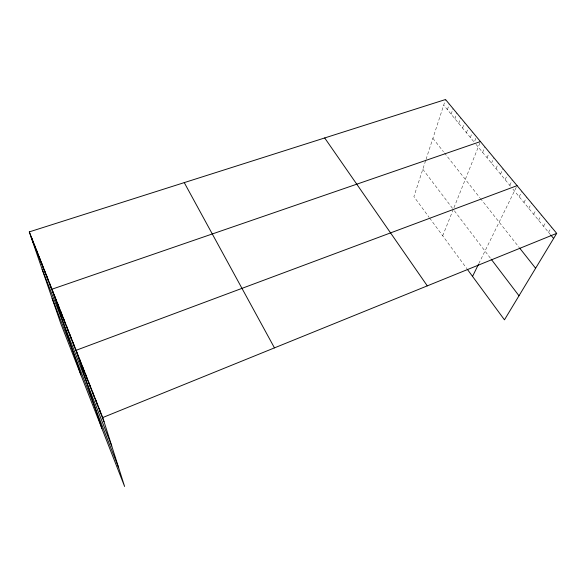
<?xml version="1.0" encoding="UTF-8"?>
<svg xmlns="http://www.w3.org/2000/svg" width="586" height="586" viewBox="0 0 586 586"><rect width="100%" height="100%" fill="white"/><g stroke="black" fill="none" stroke-linecap="round" stroke-linejoin="round"><path stroke-width="0.44" stroke-dasharray="2.93 2.2" d="M425.59 160.725L413.899 196.618L429.128 217.34M426.066 159.275L445.528 99.525M447.404 109.67L449.279 104.037M451.147 114.211L453.066 108.593M454.919 118.79L456.875 113.186M458.728 123.404L460.728 117.815M462.566 128.063L464.603 122.489M466.441 132.758L468.514 127.199M470.346 137.49L472.463 131.953M475.825 138.318L474.279 142.266L443.69 105.165M442.694 235.799L453.293 209.363M453.952 207.715L480.146 142.361M482.63 152.389L484.886 146.903M487.047 157.751L489.354 152.279M491.508 163.157L493.859 157.715M496.012 168.614L498.415 163.194M500.554 174.13L503.015 168.731M505.147 179.697L507.659 174.32M509.783 185.315L512.347 179.961M478.799 263.671L517.079 185.659M519.189 196.72L521.862 191.417M523.957 202.514L526.689 197.233M528.777 208.352L531.568 203.1M533.648 214.256L536.49 209.034M538.563 220.219L541.464 215.025M543.53 226.24L546.496 221.076M548.547 232.327L551.572 227.185M475.986 144.332L510.824 186.575M512.904 189.102L550.232 234.378M432.893 138.318L443.441 151.664M444.466 152.953L479.831 197.702M480.359 198.368L519.079 247.351M422.814 169.266L452.795 208.704M454.392 210.806L490.665 258.521M429.663 218.065L466.8 268.593"/><path stroke-width="0.88" d="M472.543 276.409L478.44 264.389M29.3 231.888L102.718 417.562L124.606 486.475L60.849 323.728L29.3 231.888L445.528 99.525L556.7 233.36L504.458 319.831L467.276 269.238M102.718 417.562L556.7 233.36M517.079 185.659L76.114 350.289L101.876 428.447M480.461 141.578L51.964 289.206L80.875 374.842M550.796 235.059L553.616 238.473M519.584 247.995L535.611 268.271M491.185 259.202L518.991 295.776M324.695 137.952L427.297 285.865M184.253 182.612L274.46 347.879M31.183 237.367L104.052 421.774M42.119 269.201L111.743 445.983M52.147 298.377L118.672 467.796M31.717 237.997L33.585 243.446M39.116 256.705L40.939 262.052M36.625 250.405L38.464 255.789M34.156 244.172L36.01 249.585M46.741 276.006L48.521 281.236M44.177 269.509L45.964 274.775M41.628 263.07L43.437 268.381M49.341 282.569L51.099 287.763M57.794 303.944L59.486 308.998M54.864 296.531L56.578 301.636M63.757 319.026L65.412 323.985M60.754 311.444L62.431 316.447M69.859 334.474L71.47 339.323M66.789 326.702L68.423 331.61M72.972 342.334L74.554 347.124M79.3 358.339L80.839 363.02M82.523 366.492L84.032 371.106M89.087 383.098L90.544 387.588M85.783 374.74L87.27 379.296M92.434 391.551L93.855 395.975M95.818 400.113L97.217 404.472M99.246 408.786L100.616 413.071"/></g></svg>
